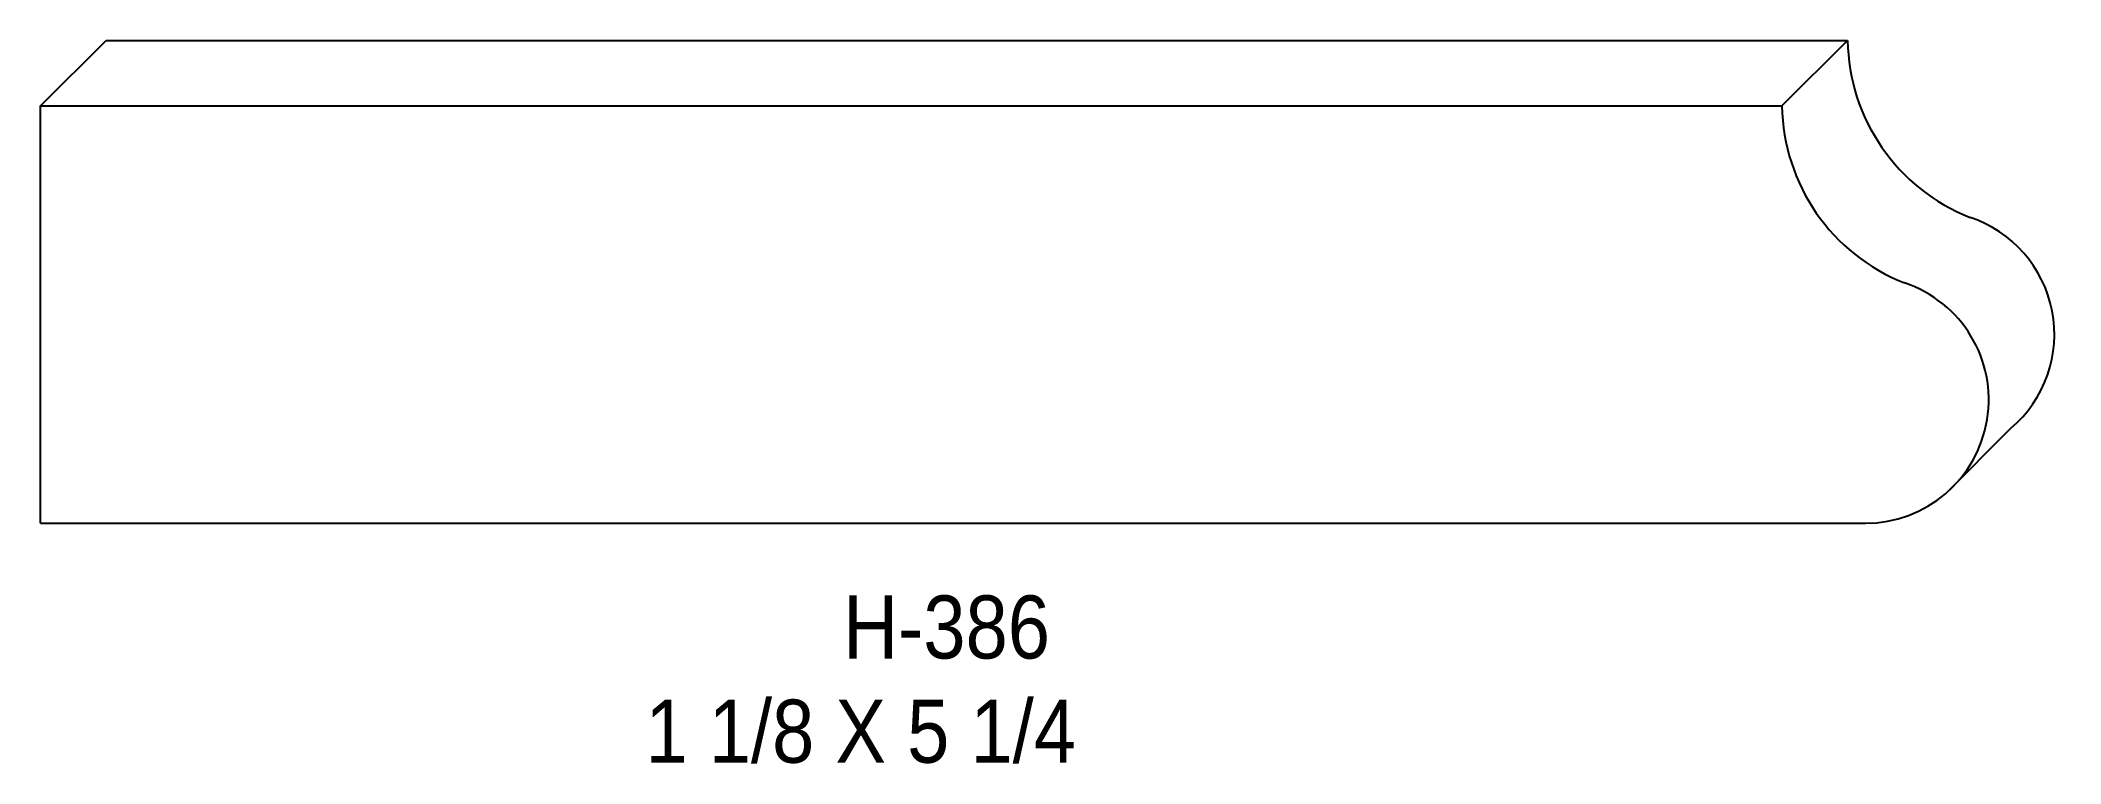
# Model space of a CAD drawing. Extents: x 63.99 to 69.43, y 156.7 to 158.65.
import ezdxf

# ---------------------------------------------------------------- set-up
doc = ezdxf.new("R2010")
doc.units = 0
doc.header["$LTSCALE"] = 5
doc.layers.add('PROFILE', color=7, linetype='CONTINUOUS')
doc.styles.add('TXT', font='TXT', dxfattribs={"height": 3.5})

msp = doc.modelspace()

# ---------------------------------------------------------------- linework, layer by layer
at = {"layer": 'PROFILE', "color": 1, "linetype": 'CONTINUOUS'}
for p, q in [((63.9925, 158.4735), (64.1693, 158.6503)), ((64.1693, 158.6503), (68.8609, 158.6503)), ((68.6841, 158.4735), (68.8609, 158.6503)), ((63.9925, 157.3488), (63.9925, 158.4735)), ((63.9925, 158.4735), (68.6841, 158.4735)), ((69.1243, 157.428), (69.301, 157.6047)), ((63.9925, 157.3488), (68.909, 157.3488))]:
    msp.add_line(p, q, dxfattribs=at)
for centre, major_axis, start_param, end_param in [((69.3827, 158.6584), (0.5219, 0), -3.126037, -1.947407), ((69.206, 158.4816), (0.5219, 0), -3.126037, -1.947407), ((69.0857, 157.8578), (0.3323, 0), -0.865816, 1.249127), ((68.909, 157.6811), (0, 0.3323), -3.141593, -0.321669)]:
    msp.add_ellipse(centre, major_axis=major_axis, ratio=1, start_param=start_param, end_param=end_param, dxfattribs=at)

# ---------------------------------------------------------------- texts
at = {"layer": 'PROFILE', "color": 1, "linetype": 'CONTINUOUS', "style": 'TXT', "width": 0.9}
for s, height, p in [('H-386', 0.16996, (66.1552, 156.984)), ('1 1/8 X 5 1/4', 0.169956, (65.6224, 156.7031))]:
    msp.add_text(s, height=height, dxfattribs=at).set_placement(p)

doc.saveas('drawing.dxf')
